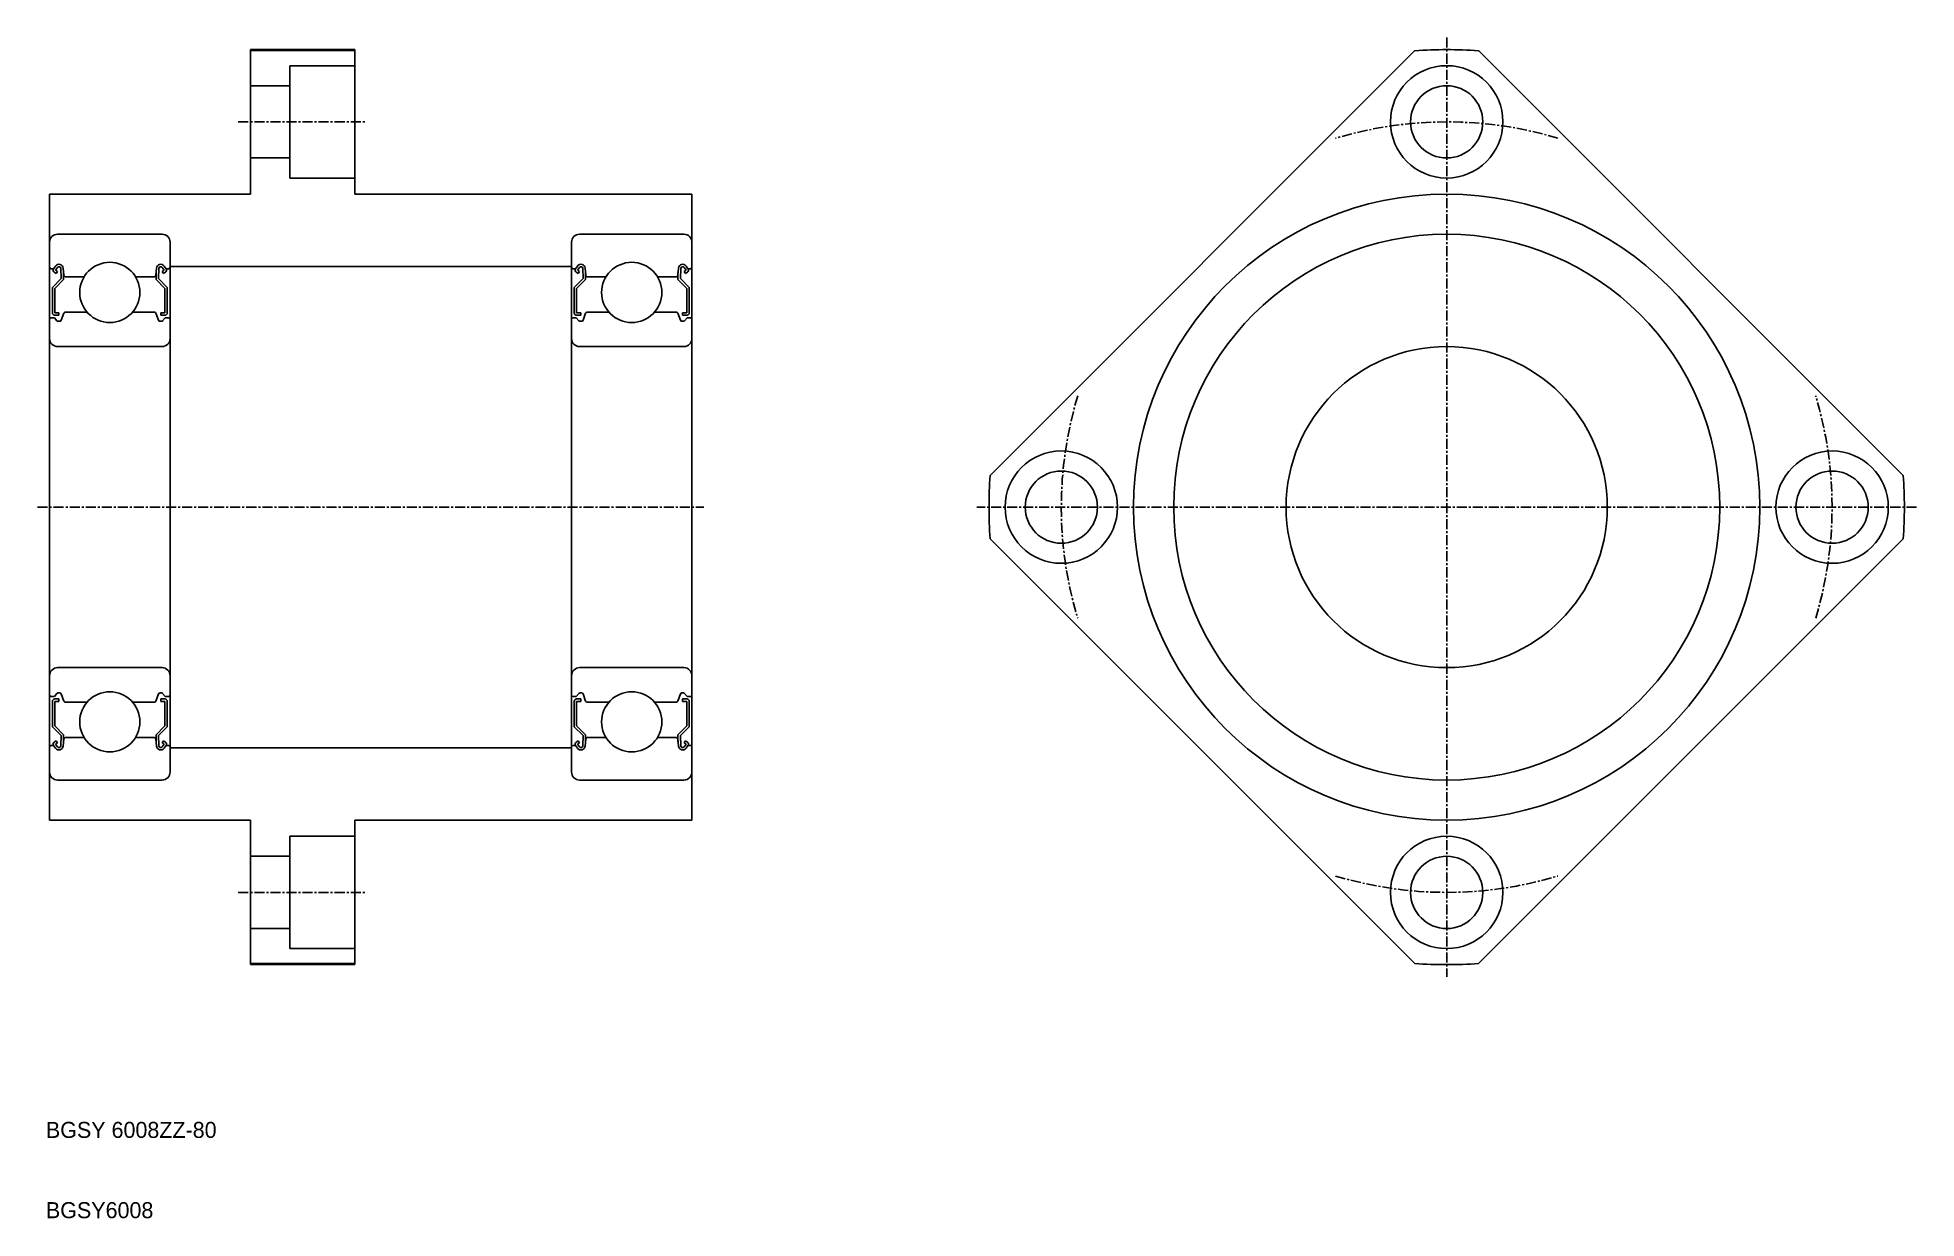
# Model space of a CAD drawing. Extents: x 193 to 427, y 56 to 203.
import ezdxf

# ---------------------------------------------------------------- set-up
doc = ezdxf.new("R2010")
doc.units = 0
doc.linetypes.add('CENTER', pattern=[2, 1.25, -0.25, 0.25, -0.25])
doc.linetypes.add('DASHED', pattern=[19.05, 12.7, -6.35])
doc.layers.get('0').update_dxf_attribs({"linetype": 'CONTINUOUS'})
doc.layers.add('CENTER', color=1, linetype='CENTER')

msp = doc.modelspace()

# ---------------------------------------------------------------- linework, layer by layer
for p, q in [((219.28, 183.7), (219.28, 201.7)), ((219.28, 201.7), (232.28, 201.7)), ((232.28, 201.57), (219.28, 201.57)), ((232.28, 201.7), (232.28, 183.7)), ((311.42, 148.65), (364.33, 201.57)), ((425.14, 148.65), (372.23, 201.57)), ((194.28, 144.7), (194.28, 183.7)), ((194.28, 183.7), (219.28, 183.7)), ((232.28, 183.7), (274.28, 183.7)), ((274.28, 183.7), (274.28, 144.7)), ((195.28, 178.7), (208.28, 178.7)), ((260.28, 178.7), (273.28, 178.7)), ((194.28, 177.7), (194.28, 111.7)), ((209.28, 177.7), (209.28, 111.7)), ((259.28, 177.7), (259.28, 111.7)), ((274.28, 177.7), (274.28, 111.7)), ((194.48, 174.4), (194.78, 174.4)), ((195.72, 173.18), (194.62, 172.08)), ((194.78, 174.4), (195.01, 174.73)), ((195.1, 173.81), (194.86, 173.98)), ((195.03, 174.23), (195.26, 174.56)), ((195.27, 174.06), (195.03, 174.23)), ((195.1, 173.81), (195.27, 174.06)), ((195.68, 174.44), (195.72, 173.18)), ((195.97, 174.47), (196.05, 173.58)), ((196.02, 173.92), (196.02, 173.05)), ((196.25, 173.4), (198.58, 173.4)), ((207.31, 173.4), (204.98, 173.4)), ((207.59, 174.47), (207.51, 173.58)), ((207.54, 173.92), (207.54, 173.05)), ((207.89, 174.44), (207.84, 173.18)), ((207.84, 173.18), (208.94, 172.08)), ((208.29, 174.06), (208.54, 174.23)), ((208.46, 173.81), (208.29, 174.06)), ((208.54, 174.23), (208.3, 174.56)), ((208.46, 173.81), (208.71, 173.98)), ((208.78, 174.4), (208.55, 174.73)), ((209.08, 174.4), (208.78, 174.4)), ((259.48, 174.4), (259.78, 174.4)), ((260.72, 173.18), (259.62, 172.08)), ((259.78, 174.4), (260.01, 174.73)), ((260.1, 173.81), (259.86, 173.98)), ((260.03, 174.23), (260.26, 174.56)), ((260.27, 174.06), (260.03, 174.23)), ((260.1, 173.81), (260.27, 174.06)), ((260.68, 174.44), (260.72, 173.18)), ((260.97, 174.47), (261.05, 173.58)), ((261.02, 173.92), (261.02, 173.05)), ((261.25, 173.4), (263.58, 173.4)), ((272.31, 173.4), (269.98, 173.4)), ((272.59, 174.47), (272.51, 173.58)), ((272.54, 173.92), (272.54, 173.05)), ((272.89, 174.44), (272.84, 173.18)), ((272.84, 173.18), (273.94, 172.08)), ((273.29, 174.06), (273.54, 174.23)), ((273.46, 173.81), (273.29, 174.06)), ((273.54, 174.23), (273.3, 174.56)), ((273.46, 173.81), (273.71, 173.98)), ((273.78, 174.4), (273.55, 174.73)), ((274.08, 174.4), (273.78, 174.4)), ((194.62, 172.08), (194.62, 168.9)), ((196.02, 173.05), (194.92, 171.95)), ((194.92, 171.95), (194.92, 168.9)), ((207.54, 173.05), (208.64, 171.95)), ((208.64, 171.95), (208.64, 168.9)), ((208.94, 172.08), (208.94, 168.9)), ((259.62, 172.08), (259.62, 168.9)), ((261.02, 173.05), (259.92, 171.95)), ((259.92, 171.95), (259.92, 168.9)), ((272.54, 173.05), (273.64, 171.95)), ((273.64, 171.95), (273.64, 168.9)), ((273.94, 172.08), (273.94, 168.9)), ((195.44, 168.9), (194.92, 168.9)), ((194.92, 168.6), (195.44, 168.6)), ((195.44, 168.6), (195.44, 168.9)), ((195.72, 167.98), (196.04, 168.87)), ((196.23, 169), (198.94, 169)), ((207.34, 169), (204.62, 169)), ((207.85, 167.98), (207.52, 168.87)), ((208.12, 168.6), (208.12, 168.9)), ((208.12, 168.9), (208.64, 168.9)), ((208.64, 168.6), (208.12, 168.6)), ((260.44, 168.9), (259.92, 168.9)), ((259.92, 168.6), (260.44, 168.6)), ((260.44, 168.6), (260.44, 168.9)), ((260.72, 167.98), (261.04, 168.87)), ((261.23, 169), (263.94, 169)), ((272.34, 169), (269.62, 169)), ((272.85, 167.98), (272.52, 168.87)), ((273.12, 168.6), (273.12, 168.9)), ((273.12, 168.9), (273.64, 168.9)), ((273.64, 168.6), (273.12, 168.6)), ((194.48, 168.3), (194.88, 168.3)), ((194.88, 168.3), (195.2, 167.92)), ((195.35, 167.85), (195.53, 167.85)), ((208.21, 167.85), (208.04, 167.85)), ((208.68, 168.3), (208.36, 167.92)), ((209.08, 168.3), (208.68, 168.3)), ((259.48, 168.3), (259.88, 168.3)), ((259.88, 168.3), (260.2, 167.92)), ((260.35, 167.85), (260.53, 167.85)), ((273.21, 167.85), (273.04, 167.85)), ((273.68, 168.3), (273.36, 167.92)), ((274.08, 168.3), (273.68, 168.3)), ((195.28, 164.7), (208.28, 164.7)), ((260.28, 164.7), (273.28, 164.7)), ((194.28, 144.7), (194.28, 105.7)), ((274.28, 105.7), (274.28, 144.7)), ((311.42, 140.75), (364.33, 87.84)), ((425.14, 140.75), (372.23, 87.84)), ((195.28, 124.7), (208.28, 124.7)), ((260.28, 124.7), (273.28, 124.7)), ((194.48, 121.1), (194.88, 121.1)), ((194.62, 117.33), (194.62, 120.5)), ((194.88, 121.1), (195.2, 121.48)), ((194.92, 120.8), (195.44, 120.8)), ((194.92, 117.45), (194.92, 120.5)), ((195.44, 120.5), (194.92, 120.5)), ((195.35, 121.55), (195.53, 121.55)), ((195.44, 120.8), (195.44, 120.5)), ((195.72, 121.42), (196.04, 120.53)), ((196.23, 120.4), (198.94, 120.4)), ((207.34, 120.4), (204.62, 120.4)), ((207.85, 121.42), (207.52, 120.53)), ((208.21, 121.55), (208.04, 121.55)), ((208.12, 120.8), (208.12, 120.5)), ((208.64, 120.8), (208.12, 120.8)), ((208.12, 120.5), (208.64, 120.5)), ((208.68, 121.1), (208.36, 121.48)), ((208.64, 117.45), (208.64, 120.5)), ((209.08, 121.1), (208.68, 121.1)), ((208.94, 117.33), (208.94, 120.5)), ((259.48, 121.1), (259.88, 121.1)), ((259.62, 117.33), (259.62, 120.5)), ((259.88, 121.1), (260.2, 121.48)), ((259.92, 120.8), (260.44, 120.8)), ((259.92, 117.45), (259.92, 120.5)), ((260.44, 120.5), (259.92, 120.5)), ((260.35, 121.55), (260.53, 121.55)), ((260.44, 120.8), (260.44, 120.5)), ((260.72, 121.42), (261.04, 120.53)), ((261.23, 120.4), (263.94, 120.4)), ((272.34, 120.4), (269.62, 120.4)), ((272.85, 121.42), (272.52, 120.53)), ((273.21, 121.55), (273.04, 121.55)), ((273.64, 120.8), (273.12, 120.8)), ((273.12, 120.8), (273.12, 120.5)), ((273.12, 120.5), (273.64, 120.5)), ((273.68, 121.1), (273.36, 121.48)), ((273.64, 117.45), (273.64, 120.5)), ((274.08, 121.1), (273.68, 121.1)), ((273.94, 117.33), (273.94, 120.5)), ((195.72, 116.23), (194.62, 117.33)), ((196.02, 116.35), (194.92, 117.45)), ((207.54, 116.35), (208.64, 117.45)), ((207.84, 116.23), (208.94, 117.33)), ((260.72, 116.23), (259.62, 117.33)), ((261.02, 116.35), (259.92, 117.45)), ((272.54, 116.35), (273.64, 117.45)), ((272.84, 116.23), (273.94, 117.33)), ((194.48, 115), (194.78, 115)), ((194.78, 115), (195.01, 114.67)), ((195.1, 115.59), (194.86, 115.42)), ((195.27, 115.35), (195.03, 115.17)), ((195.03, 115.17), (195.26, 114.85)), ((195.1, 115.59), (195.27, 115.35)), ((195.68, 114.97), (195.72, 116.23)), ((195.97, 114.93), (196.05, 115.82)), ((196.02, 115.48), (196.02, 116.35)), ((196.25, 116), (198.58, 116)), ((207.31, 116), (204.98, 116)), ((207.59, 114.93), (207.51, 115.82)), ((207.54, 115.48), (207.54, 116.35)), ((207.89, 114.97), (207.84, 116.23)), ((208.46, 115.59), (208.29, 115.35)), ((208.29, 115.35), (208.54, 115.17)), ((208.54, 115.17), (208.3, 114.85)), ((208.46, 115.59), (208.71, 115.42)), ((208.78, 115), (208.55, 114.67)), ((209.08, 115), (208.78, 115)), ((259.48, 115), (259.78, 115)), ((259.78, 115), (260.01, 114.67)), ((260.1, 115.59), (259.86, 115.42)), ((260.27, 115.35), (260.03, 115.17)), ((260.03, 115.17), (260.26, 114.85)), ((260.1, 115.59), (260.27, 115.35)), ((260.68, 114.97), (260.72, 116.23)), ((260.97, 114.93), (261.05, 115.82)), ((261.02, 115.48), (261.02, 116.35)), ((261.25, 116), (263.58, 116)), ((272.31, 116), (269.98, 116)), ((272.59, 114.93), (272.51, 115.82)), ((272.54, 115.48), (272.54, 116.35)), ((272.89, 114.97), (272.84, 116.23)), ((273.46, 115.59), (273.29, 115.35)), ((273.29, 115.35), (273.54, 115.17)), ((273.54, 115.17), (273.3, 114.85)), ((273.46, 115.59), (273.71, 115.42)), ((273.78, 115), (273.55, 114.67)), ((274.08, 115), (273.78, 115)), ((195.28, 110.7), (208.28, 110.7)), ((260.28, 110.7), (273.28, 110.7)), ((194.28, 105.7), (219.28, 105.7)), ((219.28, 105.7), (219.28, 87.7)), ((232.28, 105.7), (274.28, 105.7)), ((232.28, 87.7), (232.28, 105.7)), ((232.28, 87.84), (219.28, 87.84)), ((219.28, 87.7), (232.28, 87.7))]:
    msp.add_line(p, q)
at = {"color": 3, "linetype": 'DASHED'}
for p, q in [((232.28, 199.7), (224.18, 199.7)), ((224.18, 199.7), (224.18, 192.7)), ((224.18, 197.2), (219.28, 197.2)), ((224.18, 185.7), (224.18, 192.7)), ((224.18, 188.2), (219.28, 188.2)), ((232.28, 185.7), (224.18, 185.7)), ((232.28, 103.7), (224.18, 103.7)), ((224.18, 103.7), (224.18, 96.7)), ((224.18, 101.2), (219.28, 101.2)), ((224.18, 89.7), (224.18, 96.7)), ((224.18, 92.2), (219.28, 92.2)), ((232.28, 89.7), (224.18, 89.7))]:
    msp.add_line(p, q, dxfattribs=at)
at = {"color": 7, "linetype": 'CONTINUOUS'}
for p, q in [((209.28, 174.7), (259.28, 174.7)), ((209.28, 114.7), (259.28, 114.7))]:
    msp.add_line(p, q, dxfattribs=at)
for centre, radius in [((368.28, 192.7), 7), ((368.28, 192.7), 4.5), ((368.28, 144.7), 39), ((368.28, 144.7), 34), ((368.28, 144.7), 20), ((320.28, 144.7), 7), ((416.28, 144.7), 7), ((320.28, 144.7), 4.5), ((416.28, 144.7), 4.5), ((368.28, 96.7), 7), ((368.28, 96.7), 4.5)]:
    msp.add_circle(centre, radius)
for centre in [(201.78, 171.45), (266.78, 171.45), (201.78, 117.95), (266.78, 117.95)]:
    msp.add_circle(centre, 3.75, dxfattribs=at)
for centre, radius, start, end in [((368.28, 144.7), 57, 86.0283, 93.9717), ((195.28, 177.7), 1, 90, 180), ((208.28, 177.7), 1, 0, 90), ((260.28, 177.7), 1, 90, 180), ((273.28, 177.7), 1, 0, 90), ((194.48, 174.6), 0.2, 180, 270), ((195.03, 174.23), 0.3, 144.9356, 235.0377), ((195.45, 174.43), 0.53, 5.0651, 144.9356), ((195.45, 174.43), 0.23, 2.1311, 144.9356), ((196.25, 173.6), 0.2, 185.0651, 270), ((207.31, 173.6), 0.2, 270, 354.9349), ((208.12, 174.43), 0.53, 35.0644, 174.9349), ((208.12, 174.43), 0.23, 35.0644, 177.8689), ((208.54, 174.23), 0.3, 304.9623, 35.0644), ((209.08, 174.6), 0.2, 270, 0), ((259.48, 174.6), 0.2, 180, 270), ((260.03, 174.23), 0.3, 144.9356, 235.0377), ((260.45, 174.43), 0.53, 5.0651, 144.9356), ((260.45, 174.43), 0.23, 2.1311, 144.9356), ((261.25, 173.6), 0.2, 185.0651, 270), ((272.31, 173.6), 0.2, 270, 354.9349), ((273.12, 174.43), 0.53, 35.0644, 174.9349), ((273.12, 174.43), 0.23, 35.0644, 177.8689), ((273.54, 174.23), 0.3, 304.9623, 35.0644), ((274.08, 174.6), 0.2, 270, 0), ((194.92, 168.9), 0.3, 180, 270), ((196.23, 168.8), 0.2, 90, 159.9703), ((207.34, 168.8), 0.2, 20.0297, 90), ((208.64, 168.9), 0.3, 270, 0), ((259.92, 168.9), 0.3, 180, 270), ((261.23, 168.8), 0.2, 90, 159.9703), ((272.34, 168.8), 0.2, 20.0297, 90), ((273.64, 168.9), 0.3, 270, 0), ((194.48, 168.1), 0.2, 90, 180), ((195.35, 168.05), 0.2, 219.9991, 270), ((195.53, 168.05), 0.2, 270, 339.9703), ((208.04, 168.05), 0.2, 200.0297, 270), ((208.21, 168.05), 0.2, 270, 320.0009), ((209.08, 168.1), 0.2, 0, 90), ((259.48, 168.1), 0.2, 90, 180), ((260.35, 168.05), 0.2, 219.9991, 270), ((260.53, 168.05), 0.2, 270, 339.9703), ((273.04, 168.05), 0.2, 200.0297, 270), ((273.21, 168.05), 0.2, 270, 320.0009), ((274.08, 168.1), 0.2, 0, 90), ((195.28, 165.7), 1, 180, 270), ((208.28, 165.7), 1, 270, 0), ((260.28, 165.7), 1, 180, 270), ((273.28, 165.7), 1, 270, 0), ((368.28, 144.7), 57, 176.0283, 183.9717), ((368.28, 144.7), 57, 356.0283, 3.9717), ((195.28, 123.7), 1, 90, 180), ((208.28, 123.7), 1, 0, 90), ((260.28, 123.7), 1, 90, 180), ((273.28, 123.7), 1, 0, 90), ((194.48, 121.3), 0.2, 180, 270), ((194.92, 120.5), 0.3, 90, 180), ((195.35, 121.35), 0.2, 90, 140.0009), ((195.53, 121.35), 0.2, 20.0297, 90), ((196.23, 120.6), 0.2, 200.0297, 270), ((207.34, 120.6), 0.2, 270, 339.9703), ((208.04, 121.35), 0.2, 90, 159.9703), ((208.21, 121.35), 0.2, 39.9991, 90), ((208.64, 120.5), 0.3, 0, 90), ((209.08, 121.3), 0.2, 270, 0), ((259.48, 121.3), 0.2, 180, 270), ((259.92, 120.5), 0.3, 90, 180), ((260.35, 121.35), 0.2, 90, 140.0009), ((260.53, 121.35), 0.2, 20.0297, 90), ((261.23, 120.6), 0.2, 200.0297, 270), ((272.34, 120.6), 0.2, 270, 339.9703), ((273.04, 121.35), 0.2, 90, 159.9703), ((273.21, 121.35), 0.2, 39.9991, 90), ((273.64, 120.5), 0.3, 0, 90), ((274.08, 121.3), 0.2, 270, 0), ((194.48, 114.8), 0.2, 90, 180), ((195.03, 115.17), 0.3, 124.9623, 215.0644), ((195.45, 114.98), 0.53, 215.0644, 354.9349), ((195.45, 114.98), 0.23, 215.0644, 357.8689), ((196.25, 115.8), 0.2, 90, 174.9349), ((207.31, 115.8), 0.2, 5.0651, 90), ((208.12, 114.98), 0.53, 185.0651, 324.9356), ((208.12, 114.98), 0.23, 182.1311, 324.9356), ((208.54, 115.17), 0.3, 324.9356, 55.0377), ((209.08, 114.8), 0.2, 0, 90), ((259.48, 114.8), 0.2, 90, 180), ((260.03, 115.17), 0.3, 124.9623, 215.0644), ((260.45, 114.98), 0.53, 215.0644, 354.9349), ((260.45, 114.98), 0.23, 215.0644, 357.8689), ((261.25, 115.8), 0.2, 90, 174.9349), ((272.31, 115.8), 0.2, 5.0651, 90), ((273.12, 114.98), 0.53, 185.0651, 324.9356), ((273.12, 114.98), 0.23, 182.1311, 324.9356), ((273.54, 115.17), 0.3, 324.9356, 55.0377), ((274.08, 114.8), 0.2, 0, 90), ((195.28, 111.7), 1, 180, 270), ((208.28, 111.7), 1, 270, 0), ((260.28, 111.7), 1, 180, 270), ((273.28, 111.7), 1, 270, 0), ((368.28, 144.7), 57, 266.0283, 273.9717)]:
    msp.add_arc(centre, radius, start, end)
at = {"layer": 'CENTER'}
for p, q in [((368.28, 203.2), (368.28, 86.2)), ((217.78, 192.7), (233.78, 192.7)), ((192.78, 144.7), (275.78, 144.7)), ((426.78, 144.7), (309.78, 144.7)), ((217.78, 96.7), (233.78, 96.7))]:
    msp.add_line(p, q, dxfattribs=at)
for start, end in [(73.2289, 106.7711), (163.2289, 196.7711), (343.2289, 16.7711), (253.2289, 286.7711)]:
    msp.add_arc((368.28, 144.7), 48, start, end, dxfattribs=at)

# ---------------------------------------------------------------- texts
for s, p in [('BGSY 6008ZZ-80', (193.82, 66.11)), ('BGSY6008', (193.82, 56.11))]:
    msp.add_text(s, height=2).set_placement(p)

doc.saveas('drawing.dxf')
